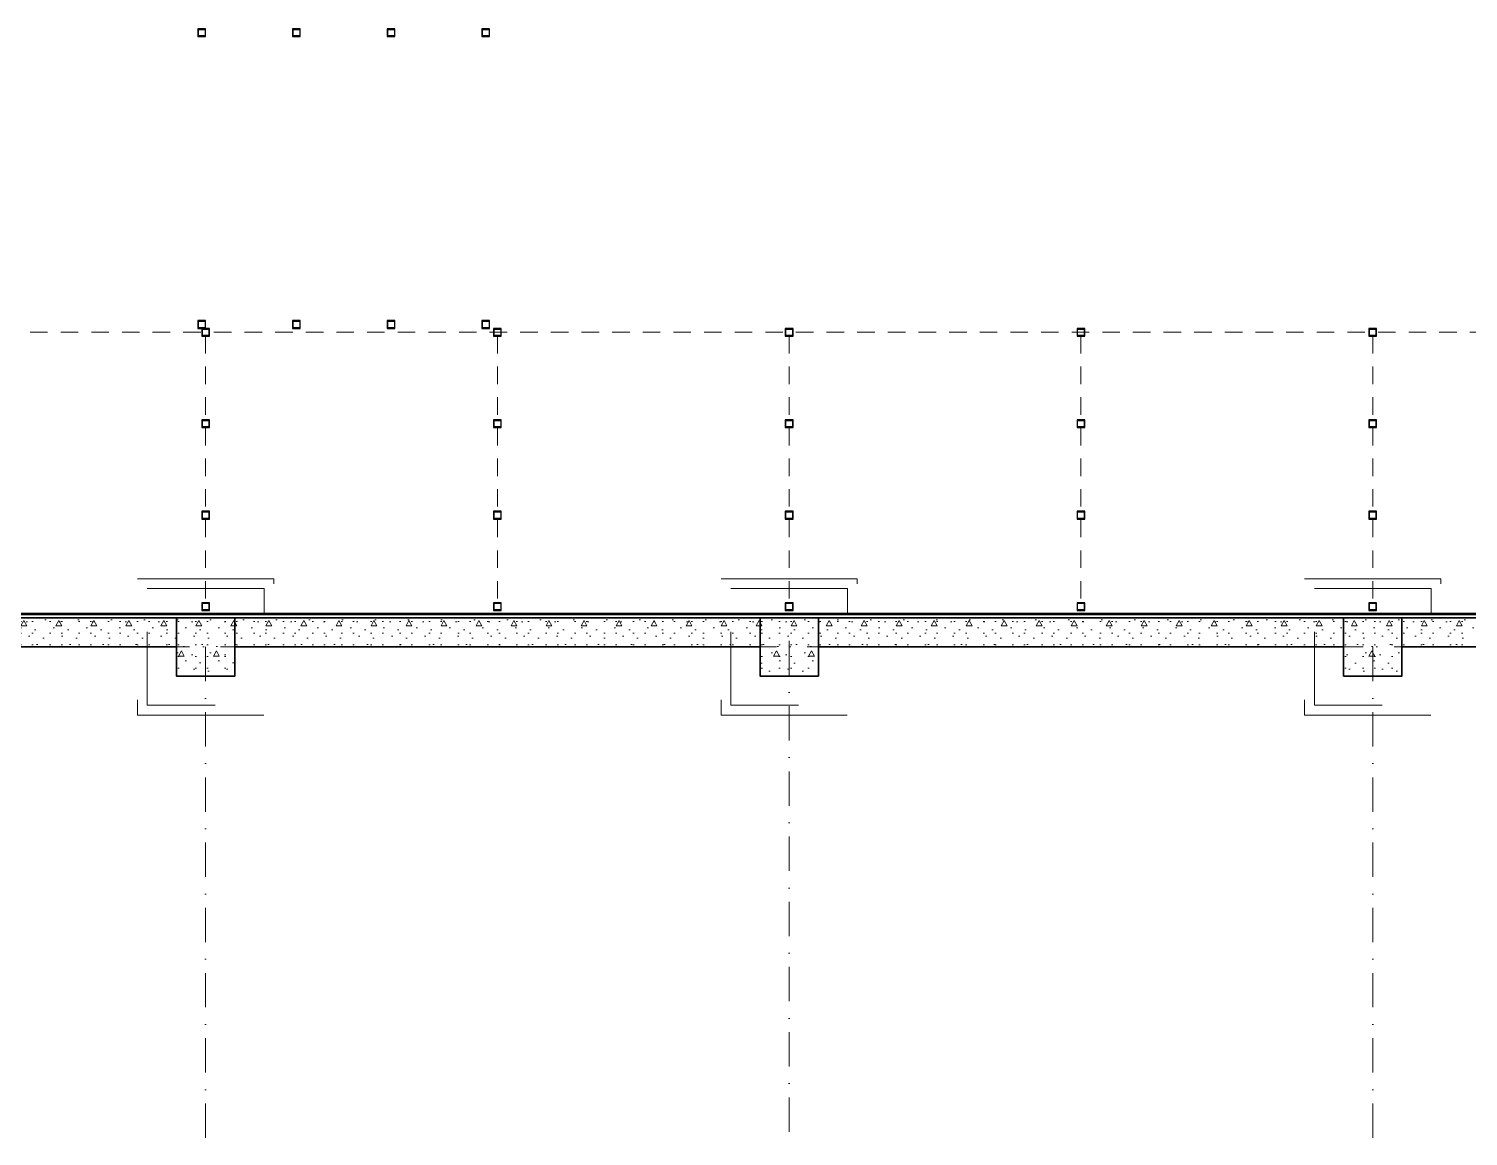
# Model space of a CAD drawing. Header units: millimetres. Extents: x -10605 to 101260, y -15987 to 46355.
# Drawn here: x 44181 to 58982, y 34970 to 46355 of the extents above; entities that cross this region are included whole.
import ezdxf
from ezdxf.enums import TextEntityAlignment as Align

# ---------------------------------------------------------------- set-up
doc = ezdxf.new("R2010")
doc.units = ezdxf.units.MM
doc.header["$MEASUREMENT"] = 0
for name, pattern in [('Dashed', [2903.22, 1451.61, -1451.61]), ('Dot & Dashed', [670.277762, 352.777767, -176.388884, 0, -141.111112]), ('thk_line_type', [315, 180, -135])]:
    doc.linetypes.add(name, pattern=pattern)
for name, color, linetype in [('Металлический каркас здания', 7, 'Continuous'), ('Оси', 7, 'Continuous'), ('Стены', 7, 'Continuous')]:
    doc.layers.add(name, color=color, linetype=linetype)
for name, color, linetype, lineweight in [('Металлический каркас здания_Ном._пера__91', 255, 'Continuous', 0), ('Металлический каркас здания_Ном._пера__98', 7, 'Continuous', 25), ('Оси_Ном._пера__200', 7, 'Continuous', 0), ('Стены _Ном._пера__200', 7, 'Continuous', 0), ('Стены _Ном._пера__97', 7, 'Continuous', 35), ('Стены _Ном._пера__99', 7, 'Continuous', 15)]:
    doc.layers.add(name, color=color, linetype=linetype, lineweight=lineweight)
doc.layers.add('Стены _Ном._пера__2', color=7, linetype='Continuous', lineweight=0, true_color=0xc2747474)
doc.styles.add('РЎР“Р•РќР•Р\xa0РР\xa0_РЎРўРР›Р¬_1', font='arial.ttf')
pattern_1 = [(0, (0, 0), (0, 623.5383), [60, -300]), (0, (180, 311.8), (0, 623.5383), [60, -300]), (60, (0, 0), (-540, 311.769), [60, -300]), (60, (360, 0), (-540, 311.769), [60, -300]), (120, (60, 0), (540, 311.769), [60, -300]), (120, (420, 0), (540, 311.769), [60, -300]), (0, (0, 60), (0, 120), [0, -120, 0, -180]), (45, (60, 60), (-84.85282, 84.85282), [0, -90, 0, -150])]

# ---------------------------------------------------------------- blocks, each defined once
blk = doc.blocks.new('Колонна SHS ГК 27')
at = {"layer": 'Металлический каркас здания_Ном._пера__98', "linetype": 'Continuous', "lineweight": 0, "true_color": 0xffffff}
h = blk.add_hatch(dxfattribs=at)
h.set_pattern_fill('Barabбs_tйglakц_бllу', style=0, pattern_type=2)
h.set_pattern_definition([(90, (0, 0), (-60, 0), [])])
h.paths.add_polyline_path([(-40, -40), (40, -40), (40, 40), (-40, 40)])
h.paths.add_polyline_path([(-33.7, -33.7), (-33.7, 33.7), (33.7, 33.7), (33.7, -33.7)], flags=0)
at = {"layer": 'Металлический каркас здания_Ном._пера__98', "color": 7, "linetype": 'Continuous', "lineweight": 25}
for p, q in [((40, 40), (-40, 40)), ((-40, 40), (-40, -40)), ((-33.7, -33.7), (-33.7, 33.7)), ((-33.7, 33.7), (33.7, 33.7)), ((33.7, 33.7), (33.7, -33.7)), ((40, -40), (40, 40)), ((-40, -40), (40, -40)), ((33.7, -33.7), (-33.7, -33.7))]:
    blk.add_line(p, q, dxfattribs=at)
blk = doc.blocks.new('Перекрытие_273', base_point=(57300, 40700))
at = {"layer": 'Стены _Ном._пера__200', "color": 7, "linetype": 'Dashed', "lineweight": 0, "flags": 128}
blk.add_lwpolyline([(57300, 40700), (58700, 40700), (58700, 39300), (57300, 39300)], close=True, dxfattribs=at)
blk = doc.blocks.new('Перекрытие_274', base_point=(57400, 40600))
at = {"layer": 'Стены _Ном._пера__200', "color": 7, "linetype": 'Dashed', "lineweight": 0, "flags": 128}
blk.add_lwpolyline([(57400, 40600), (58600, 40600), (58600, 39400), (57400, 39400)], close=True, dxfattribs=at)
blk = doc.blocks.new('Перекрытие_275', base_point=(51300, 40700))
at = {"layer": 'Стены _Ном._пера__200', "color": 7, "linetype": 'Dashed', "lineweight": 0, "flags": 128}
blk.add_lwpolyline([(51300, 40700), (52700, 40700), (52700, 39300), (51300, 39300)], close=True, dxfattribs=at)
blk = doc.blocks.new('Перекрытие_276', base_point=(51400, 40600))
at = {"layer": 'Стены _Ном._пера__200', "color": 7, "linetype": 'Dashed', "lineweight": 0, "flags": 128}
blk.add_lwpolyline([(51400, 40600), (52600, 40600), (52600, 39400), (51400, 39400)], close=True, dxfattribs=at)
blk = doc.blocks.new('Перекрытие_277', base_point=(45300, 40700))
at = {"layer": 'Стены _Ном._пера__200', "color": 7, "linetype": 'Dashed', "lineweight": 0, "flags": 128}
blk.add_lwpolyline([(45300, 40700), (46700, 40700), (46700, 39300), (45300, 39300)], close=True, dxfattribs=at)
blk = doc.blocks.new('Перекрытие_278', base_point=(45400, 40600))
at = {"layer": 'Стены _Ном._пера__200', "color": 7, "linetype": 'Dashed', "lineweight": 0, "flags": 128}
blk.add_lwpolyline([(45400, 40600), (46600, 40600), (46600, 39400), (45400, 39400)], close=True, dxfattribs=at)
blk = doc.blocks.new('Стена_3', base_point=(98225, 40225))
at = {"layer": 'Стены', "linetype": 'Continuous', "lineweight": 0, "true_color": 0xffffff}
blk.add_hatch(color=7, dxfattribs=at).paths.add_polyline_path([(98329, 40335), (-328, 40335), (-328, 40329), (98329, 40329)])
at = {"layer": 'Стены _Ном._пера__200', "color": 7, "linetype": 'Continuous', "lineweight": 0}
blk.add_line((98329, 40335), (-328, 40335), dxfattribs=at)
at = {"layer": 'Стены _Ном._пера__200', "color": 7, "linetype": 'Continuous', "lineweight": 0, "flags": 128}
blk.add_lwpolyline([(-328, 40329), (98329, 40329)], dxfattribs=at)
at = {"layer": 'Стены _Ном._пера__99', "color": 7, "linetype": 'Continuous', "lineweight": 15}
blk.add_line((98335, 40337), (-334, 40337), dxfattribs=at)
at = {"layer": 'Стены _Ном._пера__99', "color": 7, "linetype": 'Continuous', "lineweight": 15, "flags": 128}
blk.add_lwpolyline([(98337, 40346), (-346, 40346)], dxfattribs=at)
blk = doc.blocks.new('Стена_25', base_point=(-300, 40300))
at = {"layer": 'Стены _Ном._пера__2', "linetype": 'Continuous', "lineweight": 0, "true_color": 0x747474}
h = blk.add_hatch(dxfattribs=at)
h.set_pattern_fill('бетон_строительный__2_', color=8, style=0, pattern_type=2)
h.set_pattern_definition(pattern_1)
h.paths.add_polyline_path([(40300, 40000), (45700, 40000), (45700, 40300), (40300, 40300)])
h = blk.add_hatch(dxfattribs=at)
h.set_pattern_fill('бетон_строительный__2_', color=8, style=0, pattern_type=2)
h.set_pattern_definition(pattern_1)
h.paths.add_polyline_path([(51700, 40300), (46300, 40300), (46300, 40000), (51700, 40000)])
h = blk.add_hatch(dxfattribs=at)
h.set_pattern_fill('бетон_строительный__2_', color=8, style=0, pattern_type=2)
h.set_pattern_definition(pattern_1)
h.paths.add_polyline_path([(57700, 40300), (52300, 40300), (52300, 40000), (57700, 40000)])
h = blk.add_hatch(dxfattribs=at)
h.set_pattern_fill('бетон_строительный__2_', color=8, style=0, pattern_type=2)
h.set_pattern_definition(pattern_1)
h.paths.add_polyline_path([(58300, 40300), (58300, 40000), (63700, 40000), (63700, 40300)])
at = {"layer": 'Стены _Ном._пера__97', "color": 7, "linetype": 'Continuous', "lineweight": 35, "flags": 128}
for points in [[(45700, 40300), (40300, 40300)], [(51700, 40300), (46300, 40300)], [(57700, 40300), (52300, 40300)], [(63700, 40300), (58300, 40300)], [(40300, 40000), (45700, 40000)], [(46300, 40000), (51700, 40000)], [(52300, 40000), (57700, 40000)], [(58300, 40000), (63700, 40000)]]:
    blk.add_lwpolyline(points, dxfattribs=at)
blk = doc.blocks.new('Колонна_136', base_point=(58000, 40000))
at = {"layer": 'Стены', "linetype": 'Continuous', "lineweight": 0, "true_color": 0x000000}
h = blk.add_hatch(dxfattribs=at)
h.set_pattern_fill('бетон_строительный__2_', color=18, style=0, pattern_type=2)
h.set_pattern_definition(pattern_1)
h.paths.add_polyline_path([(57700, 40300), (57700, 39700), (58300, 39700), (58300, 40300)])
at = {"layer": 'Стены _Ном._пера__97', "color": 7, "linetype": 'Continuous', "lineweight": 35, "flags": 128}
blk.add_lwpolyline([(57700, 40300), (57700, 39700), (58300, 39700), (58300, 40300)], close=True, dxfattribs=at)
blk = doc.blocks.new('Колонна_137', base_point=(52000, 40000))
at = {"layer": 'Стены', "linetype": 'Continuous', "lineweight": 0, "true_color": 0x000000}
h = blk.add_hatch(dxfattribs=at)
h.set_pattern_fill('бетон_строительный__2_', color=18, style=0, pattern_type=2)
h.set_pattern_definition(pattern_1)
h.paths.add_polyline_path([(51700, 40300), (51700, 39700), (52300, 39700), (52300, 40300)])
at = {"layer": 'Стены _Ном._пера__97', "color": 7, "linetype": 'Continuous', "lineweight": 35, "flags": 128}
blk.add_lwpolyline([(51700, 40300), (51700, 39700), (52300, 39700), (52300, 40300)], close=True, dxfattribs=at)
blk = doc.blocks.new('Колонна_138', base_point=(46000, 40000))
at = {"layer": 'Стены', "linetype": 'Continuous', "lineweight": 0, "true_color": 0x000000}
h = blk.add_hatch(dxfattribs=at)
h.set_pattern_fill('бетон_строительный__2_', color=18, style=0, pattern_type=2)
h.set_pattern_definition(pattern_1)
h.paths.add_polyline_path([(45700, 40300), (45700, 39700), (46300, 39700), (46300, 40300)])
at = {"layer": 'Стены _Ном._пера__97', "color": 7, "linetype": 'Continuous', "lineweight": 35, "flags": 128}
blk.add_lwpolyline([(45700, 40300), (45700, 39700), (46300, 39700), (46300, 40300)], close=True, dxfattribs=at)
blk = doc.blocks.new('Стандартный Маркер Сетки_2')
at = {"layer": 'Оси_Ном._пера__200', "color": 7, "linetype": 'Dot & Dashed', "lineweight": 0}
blk.add_line((0, 0), (107930, 0), dxfattribs=at)
at = {"layer": 'Оси_Ном._пера__200', "color": 7, "lineweight": 0, "style": 'РЎР“Р•РќР•Р\xa0РР\xa0_РЎРўРР›Р¬_1'}
blk.add_attdef('AC_MarkerText_1', text='', height=300, dxfattribs=at).set_placement((108330, 150), align=Align.TOP_CENTER)
blk = doc.blocks.new('Балка - Швеллер ПП 27_4')
at = {"layer": 'Металлический каркас здания_Ном._пера__91', "color": 255, "linetype": 'thk_line_type', "lineweight": 0}
blk.add_line((0, 0), (90250, 0), dxfattribs=at)
blk = doc.blocks.new('Балка - Швеллер ПП 27_3')
at = {"layer": 'Металлический каркас здания_Ном._пера__91', "color": 255, "linetype": 'thk_line_type', "lineweight": 0}
blk.add_line((0, 0), (2822, 0), dxfattribs=at)
blk = doc.blocks.new('Стандартный Маркер Сетки_4')
at = {"layer": 'Оси_Ном._пера__200', "color": 7, "linetype": 'Dot & Dashed', "lineweight": 0}
for q in [(55187, 0), (0, 0)]:
    blk.add_line((0, 0), q, dxfattribs=at)
at = {"layer": 'Оси_Ном._пера__200', "color": 7, "lineweight": 0, "style": 'РЎР“Р•РќР•Р\xa0РР\xa0_РЎРўРР›Р¬_1'}
blk.add_attdef('AC_MarkerText_1', text='', height=300, rotation=90, dxfattribs=at).set_placement((55368, -69), align=Align.TOP_CENTER)
blk = doc.blocks.new('Стандартный Маркер Сетки_5')
at = {"layer": 'Оси_Ном._пера__200', "color": 7, "linetype": 'Dot & Dashed', "lineweight": 0}
for q in [(55249, 0), (0, 0)]:
    blk.add_line((0, 0), q, dxfattribs=at)
at = {"layer": 'Оси_Ном._пера__200', "color": 7, "lineweight": 0, "style": 'РЎР“Р•РќР•Р\xa0РР\xa0_РЎРўРР›Р¬_1'}
blk.add_attdef('AC_MarkerText_1', text='', height=300, rotation=90, dxfattribs=at).set_placement((55430, -69), align=Align.TOP_CENTER)

msp = doc.modelspace()

# ---------------------------------------------------------------- block references
at = {"layer": 'Металлический каркас здания', "color": 7, "linetype": 'Continuous', "lineweight": 9, "xscale": -1, "zscale": 1000, "rotation": 180}
msp.add_blockref('Балка - Швеллер ПП 27_4', (3875, 43237.49337), dxfattribs=at)
at = {"layer": 'Металлический каркас здания', "color": 7, "linetype": 'Continuous', "lineweight": 9, "zscale": 1000, "rotation": 270}
for p in [(46000.00007, 43197.49337), (49000.00007, 43197.49337), (52000.00007, 43197.49337), (55000.00007, 43197.49337), (58000.00007, 43197.49337)]:
    msp.add_blockref('Балка - Швеллер ПП 27_3', p, dxfattribs=at)
at = {"layer": 'Металлический каркас здания_Ном._пера__98', "color": 7, "linetype": 'Continuous', "lineweight": 25, "zscale": 1000, "rotation": 90}
for p in [(45960.00675, 46314.99337), (46933.33783, 46314.99337), (47906.66892, 46314.99337), (48880, 46314.99337), (45960.00675, 43314.99337), (46000.00007, 43234.99337), (46933.33783, 43314.99337), (47906.66892, 43314.99337), (48880, 43314.99337), (49000.00007, 43234.99337), (52000.00007, 43234.99337), (55000.00007, 43234.99337), (58000.00007, 43234.99337), (46000.00007, 42294.99562), (49000.00007, 42294.99562), (52000.00007, 42294.99562), (55000.00007, 42294.99562), (58000.00007, 42294.99562), (46000.00007, 41354.99787), (49000.00007, 41354.99787), (52000.00007, 41354.99787), (55000.00007, 41354.99787), (58000.00007, 41354.99787), (46000.00007, 40415.00012), (49000.00007, 40415.00012), (52000.00007, 40415.00012), (55000.00007, 40415.00012), (58000.00007, 40415.00012)]:
    msp.add_blockref('Колонна SHS ГК 27', p, dxfattribs=at)
at = {"layer": 'Оси', "color": 8, "linetype": 'Continuous', "lineweight": 0, "true_color": 0x747474, "xscale": -1, "zscale": 1000}
msp.add_blockref('Стандартный Маркер Сетки_2', (98125.00021, 40000.00005), dxfattribs=at)
at = {"layer": 'Оси', "color": 8, "linetype": 'Continuous', "lineweight": 0, "true_color": 0x747474, "zscale": 1000, "rotation": 270}
for name, p in [('Стандартный Маркер Сетки_4', (46000, 40000.00005)), ('Стандартный Маркер Сетки_5', (52000.00007, 40061.92808)), ('Стандартный Маркер Сетки_4', (58000, 40000.00005))]:
    msp.add_blockref(name, p, dxfattribs=at)
at = {"layer": 'Стены', "color": 7, "linetype": 'Dashed', "lineweight": 0}
for name, p in [('Перекрытие_277', (45300, 40700.00005)), ('Перекрытие_278', (45400, 40600.00005)), ('Перекрытие_275', (51300, 40700.00005)), ('Перекрытие_276', (51400, 40600.00005)), ('Перекрытие_273', (57300, 40700.00005)), ('Перекрытие_274', (57400, 40600.00005))]:
    msp.add_blockref(name, p, dxfattribs=at)
at = {"layer": 'Стены', "color": 7, "lineweight": 35}
for name, p in [('Стена_3', (98225.35554, 40225.35464)), ('Стена_25', (-300, 40300.00005)), ('Колонна_138', (46000, 40000.00005)), ('Колонна_137', (52000, 40000.00005)), ('Колонна_136', (58000, 40000.00005))]:
    msp.add_blockref(name, p, dxfattribs=at)

doc.saveas('drawing.dxf')
